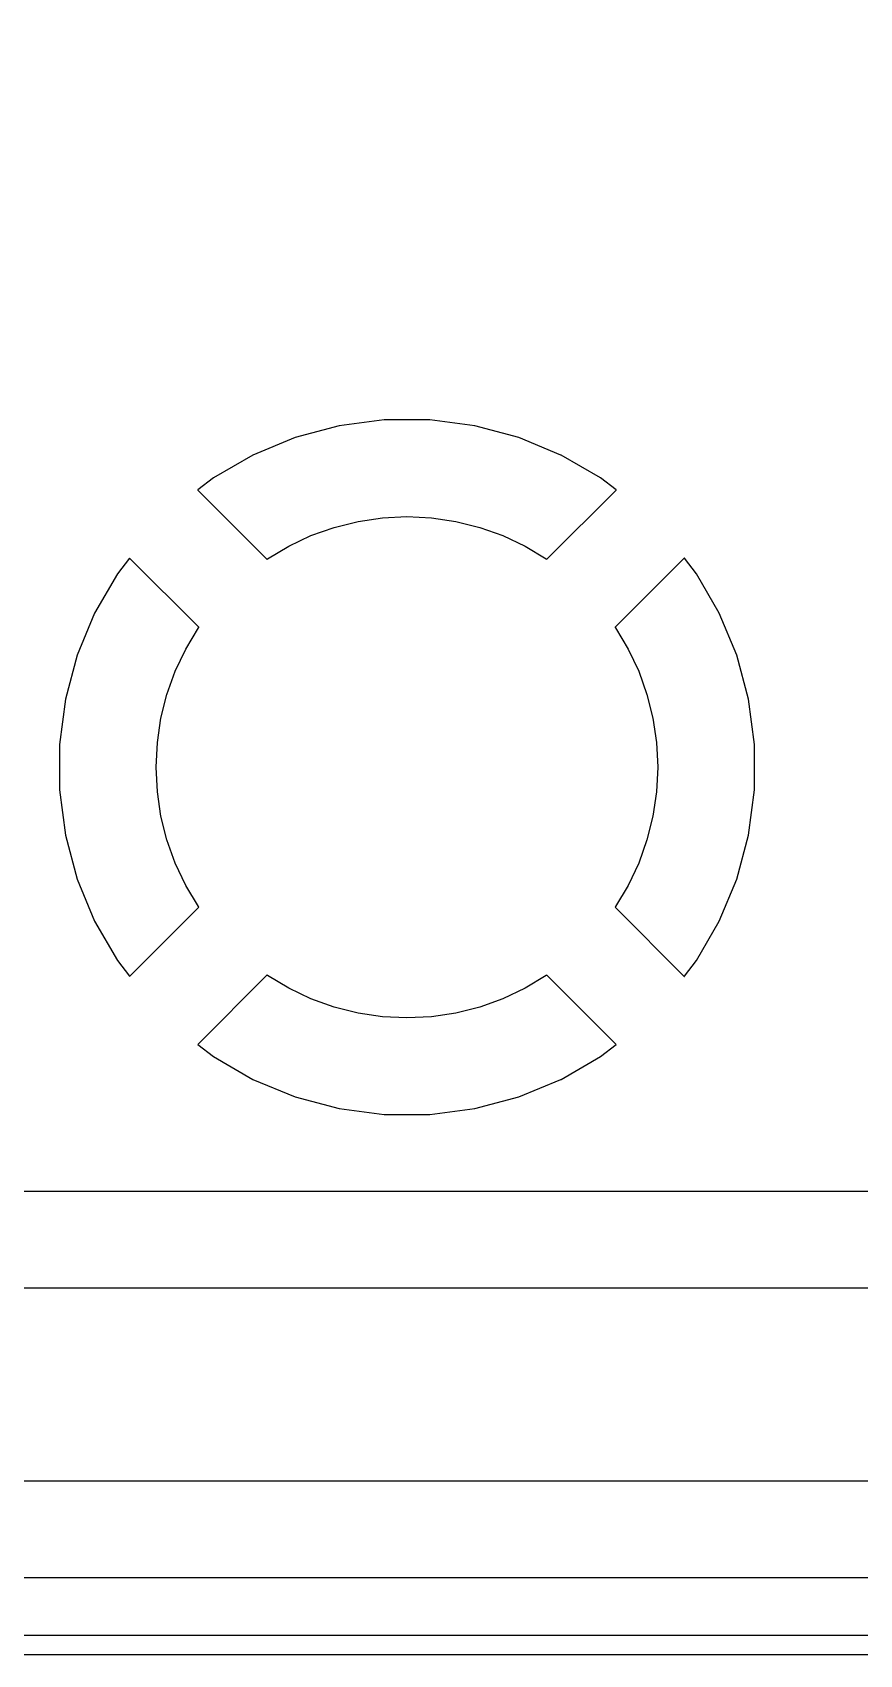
# Model space of a CAD drawing. Header units: metres. Extents: x 85.4 to 154.6, y -104.6 to -40.4.
# Drawn here: x 116.44 to 120.73, y -104.6 to -96.19 of the extents above; entities that cross this region are included whole.
import ezdxf

# ---------------------------------------------------------------- set-up
doc = ezdxf.new("R2010")
doc.units = ezdxf.units.M

msp = doc.modelspace()

# ---------------------------------------------------------------- linework, layer by layer
for points in [[(85.501, -40.6246), (85.501, -104.3754), (85.5122, -104.4268), (85.5577, -104.4794), (85.6246, -104.499), (154.3754, -104.499), (154.4268, -104.4878), (154.4794, -104.4423), (154.499, -104.3754), (154.499, -40.6246), (154.4878, -40.5732), (154.4423, -40.5206), (154.3754, -40.501), (85.6246, -40.501), (85.5732, -40.5122), (85.5206, -40.5577), (85.501, -40.6246)], [(118.9651, -98.2914), (118.965, -98.2914), (118.965, -98.2914), (118.965, -98.2914), (118.965, -98.2914), (118.965, -98.2914), (118.965, -98.2914), (118.965, -98.2914), (118.965, -98.2914), (118.965, -98.2914), (118.965, -98.2914), (118.965, -98.2914), (118.965, -98.2914), (118.737, -98.2303), (118.737, -98.2303), (118.737, -98.2303), (118.737, -98.2303), (118.737, -98.2303), (118.737, -98.2303), (118.737, -98.2303), (118.737, -98.2303), (118.5031, -98.1995), (118.503, -98.1995), (118.503, -98.1995), (118.503, -98.1995), (118.503, -98.1995), (118.503, -98.1995), (118.503, -98.1995), (118.503, -98.1995), (118.267, -98.1995), (118.267, -98.1995), (118.267, -98.1995), (118.267, -98.1995), (118.267, -98.1995), (118.267, -98.1995), (118.267, -98.1995), (118.2669, -98.1995), (118.033, -98.2303), (118.033, -98.2303), (118.033, -98.2303), (118.033, -98.2303), (118.033, -98.2303), (118.033, -98.2303), (118.033, -98.2303), (118.033, -98.2303), (117.805, -98.2914), (117.805, -98.2914), (117.805, -98.2914), (117.805, -98.2914), (117.805, -98.2914), (117.805, -98.2914), (117.805, -98.2914), (117.805, -98.2914), (117.587, -98.3817), (117.587, -98.3817), (117.587, -98.3817), (117.587, -98.3817), (117.587, -98.3817), (117.5869, -98.3817), (117.5869, -98.3817), (117.5869, -98.3817), (117.5869, -98.3817), (117.5869, -98.3817), (117.5869, -98.3817), (117.5869, -98.3817), (117.5869, -98.3817), (117.5869, -98.3817), (117.5869, -98.3817), (117.3826, -98.4997), (117.3826, -98.4997), (117.3826, -98.4997), (117.3826, -98.4997), (117.3826, -98.4997), (117.3826, -98.4997), (117.3826, -98.4997), (117.3826, -98.4997), (117.3825, -98.4997), (117.3825, -98.4997), (117.3825, -98.4997), (117.3825, -98.4997), (117.3825, -98.4997), (117.3825, -98.4997), (117.3825, -98.4998), (117.301, -98.5623), (117.301, -98.5623), (117.301, -98.5623), (117.301, -98.5623), (117.301, -98.5623), (117.3009, -98.5623), (117.3009, -98.5624), (117.3009, -98.5624), (117.3009, -98.5624), (117.3009, -98.5624), (117.3009, -98.5624), (117.3009, -98.5624), (117.3009, -98.5624), (117.3009, -98.5624), (117.3009, -98.5624), (117.3009, -98.5624), (117.3009, -98.5624), (117.3009, -98.5624), (117.3009, -98.5624), (117.3009, -98.5624), (117.3009, -98.5624), (117.3009, -98.5625), (117.3009, -98.5625), (117.3008, -98.5625), (117.3008, -98.5625), (117.3008, -98.5625), (117.3008, -98.5625), (117.3008, -98.5625), (117.3008, -98.5625), (117.3008, -98.5625), (117.3008, -98.5625), (117.3008, -98.5625), (117.3008, -98.5625), (117.3008, -98.5625), (117.3008, -98.5625), (117.3008, -98.5626), (117.3008, -98.5626), (117.3008, -98.5626), (117.3008, -98.5626), (117.3008, -98.5626), (117.3008, -98.5626), (117.3008, -98.5626), (117.3008, -98.5626), (117.3008, -98.5626), (117.3008, -98.5626), (117.3008, -98.5626), (117.3008, -98.5626), (117.3008, -98.5627), (117.3008, -98.5627), (117.3008, -98.5627), (117.3008, -98.5627), (117.3008, -98.5627), (117.3008, -98.5627), (117.3008, -98.5627), (117.3008, -98.5627), (117.3008, -98.5627), (117.3008, -98.5627), (117.3008, -98.5627), (117.3008, -98.5627), (117.3008, -98.5627), (117.3008, -98.5627), (117.3008, -98.5628), (117.3008, -98.5628), (117.3008, -98.5628), (117.3008, -98.5628), (117.3008, -98.5628), (117.3008, -98.5628), (117.3008, -98.5628), (117.3008, -98.5628), (117.3008, -98.5628), (117.3008, -98.5628), (117.3008, -98.5628), (117.3008, -98.5628), (117.3008, -98.5629), (117.3008, -98.5629), (117.3008, -98.5629), (117.3008, -98.5629), (117.3008, -98.5629), (117.3008, -98.5629), (117.3008, -98.5629), (117.3008, -98.5629), (117.3008, -98.5629), (117.3008, -98.5629), (117.3008, -98.5629), (117.3008, -98.5629), (117.3008, -98.5629), (117.3008, -98.563), (117.3008, -98.563), (117.3008, -98.563), (117.3008, -98.563), (117.3008, -98.563), (117.3009, -98.563), (117.3009, -98.563), (117.3009, -98.563), (117.3009, -98.563), (117.3009, -98.563), (117.3009, -98.563), (117.3009, -98.563), (117.3009, -98.563), (117.3009, -98.563), (117.3009, -98.563), (117.3009, -98.5631), (117.3009, -98.5631), (117.3009, -98.5631), (117.3009, -98.5631), (117.3009, -98.5631), (117.6595, -98.9216), (117.6595, -98.9216), (117.6595, -98.9216), (117.6595, -98.9216), (117.6595, -98.9216), (117.6595, -98.9216), (117.6595, -98.9217), (117.6595, -98.9217), (117.6595, -98.9217), (117.6595, -98.9217), (117.6595, -98.9217), (117.6595, -98.9217), (117.6595, -98.9217), (117.6595, -98.9217), (117.6596, -98.9217), (117.6596, -98.9217), (117.6596, -98.9217), (117.6596, -98.9217), (117.6596, -98.9217), (117.6596, -98.9217), (117.6596, -98.9217), (117.6596, -98.9217), (117.6596, -98.9217), (117.6596, -98.9217), (117.6596, -98.9217), (117.6596, -98.9217), (117.6596, -98.9217), (117.6597, -98.9217), (117.6597, -98.9217), (117.6597, -98.9217), (117.6597, -98.9217), (117.6597, -98.9217), (117.6597, -98.9218), (117.6597, -98.9218), (117.6597, -98.9218), (117.6597, -98.9218), (117.6597, -98.9218), (117.6597, -98.9218), (117.6597, -98.9218), (117.6598, -98.9218), (117.6598, -98.9218), (117.6598, -98.9218), (117.6598, -98.9218), (117.6598, -98.9218), (117.6598, -98.9218), (117.6598, -98.9218), (117.6598, -98.9218), (117.6598, -98.9218), (117.6598, -98.9218), (117.6598, -98.9218), (117.6598, -98.9218), (117.6599, -98.9218), (117.6599, -98.9218), (117.6599, -98.9218), (117.6599, -98.9218), (117.6599, -98.9218), (117.6599, -98.9218), (117.6599, -98.9218), (117.6599, -98.9218), (117.6599, -98.9218), (117.6599, -98.9218), (117.6599, -98.9218), (117.6599, -98.9218), (117.66, -98.9217), (117.66, -98.9217), (117.66, -98.9217), (117.66, -98.9217), (117.66, -98.9217), (117.66, -98.9217), (117.66, -98.9217), (117.66, -98.9217), (117.66, -98.9217), (117.66, -98.9217), (117.66, -98.9217), (117.66, -98.9217), (117.6601, -98.9217), (117.6601, -98.9217), (117.6601, -98.9217), (117.6601, -98.9217), (117.6601, -98.9217), (117.6601, -98.9217), (117.6601, -98.9217), (117.6601, -98.9217), (117.6601, -98.9217), (117.6601, -98.9217), (117.6601, -98.9217), (117.663, -98.9195), (117.7724, -98.8539), (117.8877, -98.7994), (118.0078, -98.7565), (118.1315, -98.7255), (118.2576, -98.7068), (118.385, -98.7005), (118.5124, -98.7068), (118.6385, -98.7255), (118.7622, -98.7565), (118.8823, -98.7994), (118.9976, -98.8539), (119.107, -98.9195), (119.1099, -98.9217), (119.1099, -98.9217), (119.1099, -98.9217), (119.1099, -98.9217), (119.1099, -98.9217), (119.1099, -98.9217), (119.1099, -98.9217), (119.1099, -98.9217), (119.1099, -98.9217), (119.1099, -98.9217), (119.1099, -98.9217), (119.11, -98.9217), (119.11, -98.9217), (119.11, -98.9217), (119.11, -98.9217), (119.11, -98.9217), (119.11, -98.9217), (119.11, -98.9217), (119.11, -98.9217), (119.11, -98.9217), (119.11, -98.9217), (119.11, -98.9217), (119.11, -98.9217), (119.11, -98.9217), (119.11, -98.9218), (119.11, -98.9218), (119.1101, -98.9218), (119.1101, -98.9218), (119.1101, -98.9218), (119.1101, -98.9218), (119.1101, -98.9218), (119.1101, -98.9218), (119.1101, -98.9218), (119.1101, -98.9218), (119.1101, -98.9218), (119.1101, -98.9218), (119.1101, -98.9218), (119.1101, -98.9218), (119.1102, -98.9218), (119.1102, -98.9218), (119.1102, -98.9218), (119.1102, -98.9218), (119.1102, -98.9218), (119.1102, -98.9218), (119.1102, -98.9218), (119.1102, -98.9218), (119.1102, -98.9218), (119.1102, -98.9218), (119.1102, -98.9218), (119.1102, -98.9218), (119.1102, -98.9218), (119.1103, -98.9218), (119.1103, -98.9218), (119.1103, -98.9218), (119.1103, -98.9218), (119.1103, -98.9218), (119.1103, -98.9218), (119.1103, -98.9218), (119.1103, -98.9218), (119.1103, -98.9217), (119.1103, -98.9217), (119.1103, -98.9217), (119.1103, -98.9217), (119.1104, -98.9217), (119.1104, -98.9217), (119.1104, -98.9217), (119.1104, -98.9217), (119.1104, -98.9217), (119.1104, -98.9217), (119.1104, -98.9217), (119.1104, -98.9217), (119.1104, -98.9217), (119.1104, -98.9217), (119.1104, -98.9217), (119.1104, -98.9217), (119.1104, -98.9217), (119.1104, -98.9217), (119.1104, -98.9217), (119.1105, -98.9217), (119.1105, -98.9217), (119.1105, -98.9217), (119.1105, -98.9217), (119.1105, -98.9217), (119.1105, -98.9217), (119.1105, -98.9217), (119.1105, -98.9217), (119.1105, -98.9216), (119.1105, -98.9216), (119.1105, -98.9216), (119.1105, -98.9216), (119.1105, -98.9216), (119.1105, -98.9216), (119.4691, -98.5631), (119.4691, -98.5631), (119.4691, -98.5631), (119.4691, -98.5631), (119.4691, -98.5631), (119.4691, -98.563), (119.4691, -98.563), (119.4691, -98.563), (119.4691, -98.563), (119.4691, -98.563), (119.4691, -98.563), (119.4691, -98.563), (119.4691, -98.563), (119.4691, -98.563), (119.4691, -98.563), (119.4692, -98.563), (119.4692, -98.563), (119.4692, -98.563), (119.4692, -98.563), (119.4692, -98.563), (119.4692, -98.5629), (119.4692, -98.5629), (119.4692, -98.5629), (119.4692, -98.5629), (119.4692, -98.5629), (119.4692, -98.5629), (119.4692, -98.5629), (119.4692, -98.5629), (119.4692, -98.5629), (119.4692, -98.5629), (119.4692, -98.5629), (119.4692, -98.5629), (119.4692, -98.5628), (119.4692, -98.5628), (119.4692, -98.5628), (119.4692, -98.5628), (119.4692, -98.5628), (119.4692, -98.5628), (119.4692, -98.5628), (119.4692, -98.5628), (119.4692, -98.5628), (119.4692, -98.5628), (119.4692, -98.5628), (119.4692, -98.5628), (119.4692, -98.5628), (119.4692, -98.5627), (119.4692, -98.5627), (119.4692, -98.5627), (119.4692, -98.5627), (119.4692, -98.5627), (119.4692, -98.5627), (119.4692, -98.5627), (119.4692, -98.5627), (119.4692, -98.5627), (119.4692, -98.5627), (119.4692, -98.5627), (119.4692, -98.5627), (119.4692, -98.5626), (119.4692, -98.5626), (119.4692, -98.5626), (119.4692, -98.5626), (119.4692, -98.5626), (119.4692, -98.5626), (119.4692, -98.5626), (119.4692, -98.5626), (119.4692, -98.5626), (119.4692, -98.5626), (119.4692, -98.5626), (119.4692, -98.5626), (119.4692, -98.5625), (119.4692, -98.5625), (119.4692, -98.5625), (119.4692, -98.5625), (119.4692, -98.5625), (119.4692, -98.5625), (119.4692, -98.5625), (119.4692, -98.5625), (119.4692, -98.5625), (119.4692, -98.5625), (119.4692, -98.5625), (119.4692, -98.5625), (119.4691, -98.5625), (119.4691, -98.5625), (119.4691, -98.5624), (119.4691, -98.5624), (119.4691, -98.5624), (119.4691, -98.5624), (119.4691, -98.5624), (119.4691, -98.5624), (119.4691, -98.5624), (119.4691, -98.5624), (119.4691, -98.5624), (119.4691, -98.5624), (119.4691, -98.5624), (119.4691, -98.5624), (119.4691, -98.5624), (119.4691, -98.5624), (119.4691, -98.5624), (119.4691, -98.5623), (119.469, -98.5623), (119.469, -98.5623), (119.469, -98.5623), (119.469, -98.5623), (119.469, -98.5623), (119.3875, -98.4997), (119.3875, -98.4997), (119.3875, -98.4997), (119.3875, -98.4997), (119.3875, -98.4997), (119.3874, -98.4997), (119.3874, -98.4997), (119.3874, -98.4997), (119.3874, -98.4997), (119.3874, -98.4997), (119.3874, -98.4997), (119.1831, -98.3817), (119.1831, -98.3817), (119.1831, -98.3817), (119.1831, -98.3817), (119.1831, -98.3817), (119.1831, -98.3817), (119.1831, -98.3817), (119.1831, -98.3817), (119.183, -98.3817), (119.183, -98.3817), (119.183, -98.3817), (119.183, -98.3817), (119.183, -98.3817), (119.183, -98.3817), (119.183, -98.3817), (118.9651, -98.2914)], [(116.5845, -99.882), (116.5845, -99.882), (116.5845, -99.882), (116.5845, -99.882), (116.5845, -99.882), (116.5845, -99.882), (116.5845, -99.882), (116.5845, -100.118), (116.5845, -100.118), (116.5845, -100.118), (116.5845, -100.118), (116.5845, -100.118), (116.5845, -100.118), (116.5845, -100.118), (116.5845, -100.1181), (116.6153, -100.352), (116.6153, -100.352), (116.6153, -100.352), (116.6153, -100.352), (116.6153, -100.352), (116.6153, -100.352), (116.6153, -100.352), (116.6153, -100.352), (116.6764, -100.58), (116.6764, -100.58), (116.6764, -100.58), (116.6764, -100.58), (116.6764, -100.58), (116.6764, -100.58), (116.6764, -100.58), (116.6764, -100.58), (116.7667, -100.798), (116.7667, -100.798), (116.7667, -100.798), (116.7667, -100.798), (116.7667, -100.798), (116.7667, -100.798), (116.7667, -100.798), (116.7667, -100.7981), (116.7667, -100.7981), (116.7667, -100.7981), (116.7667, -100.7981), (116.7667, -100.7981), (116.7667, -100.7981), (116.7667, -100.7981), (116.7667, -100.7981), (116.8847, -101.0024), (116.8847, -101.0024), (116.8847, -101.0024), (116.8847, -101.0024), (116.8847, -101.0024), (116.8847, -101.0024), (116.8847, -101.0025), (116.8847, -101.0025), (116.8847, -101.0025), (116.8847, -101.0025), (116.8847, -101.0025), (116.8848, -101.0025), (116.8848, -101.0025), (116.9473, -101.084), (116.9473, -101.084), (116.9473, -101.084), (116.9473, -101.084), (116.9473, -101.084), (116.9473, -101.0841), (116.9474, -101.0841), (116.9474, -101.0841), (116.9474, -101.0841), (116.9474, -101.0841), (116.9474, -101.0841), (116.9474, -101.0841), (116.9474, -101.0841), (116.9474, -101.0841), (116.9474, -101.0841), (116.9474, -101.0841), (116.9474, -101.0841), (116.9474, -101.0841), (116.9474, -101.0841), (116.9474, -101.0841), (116.9474, -101.0841), (116.9475, -101.0841), (116.9475, -101.0841), (116.9475, -101.0842), (116.9475, -101.0842), (116.9475, -101.0842), (116.9475, -101.0842), (116.9475, -101.0842), (116.9475, -101.0842), (116.9475, -101.0842), (116.9475, -101.0842), (116.9475, -101.0842), (116.9475, -101.0842), (116.9475, -101.0842), (116.9475, -101.0842), (116.9476, -101.0842), (116.9476, -101.0842), (116.9476, -101.0842), (116.9476, -101.0842), (116.9476, -101.0842), (116.9476, -101.0842), (116.9476, -101.0842), (116.9476, -101.0842), (116.9476, -101.0842), (116.9476, -101.0842), (116.9476, -101.0842), (116.9476, -101.0842), (116.9477, -101.0842), (116.9477, -101.0842), (116.9477, -101.0842), (116.9477, -101.0842), (116.9477, -101.0842), (116.9477, -101.0842), (116.9477, -101.0842), (116.9477, -101.0842), (116.9477, -101.0842), (116.9477, -101.0842), (116.9477, -101.0842), (116.9477, -101.0842), (116.9478, -101.0842), (116.9478, -101.0842), (116.9478, -101.0842), (116.9478, -101.0842), (116.9478, -101.0842), (116.9478, -101.0842), (116.9478, -101.0842), (116.9478, -101.0842), (116.9478, -101.0842), (116.9478, -101.0842), (116.9478, -101.0842), (116.9478, -101.0842), (116.9478, -101.0842), (116.9479, -101.0842), (116.9479, -101.0842), (116.9479, -101.0842), (116.9479, -101.0842), (116.9479, -101.0842), (116.9479, -101.0842), (116.9479, -101.0842), (116.9479, -101.0842), (116.9479, -101.0842), (116.9479, -101.0842), (116.9479, -101.0842), (116.9479, -101.0842), (116.948, -101.0842), (116.948, -101.0842), (116.948, -101.0842), (116.948, -101.0842), (116.948, -101.0842), (116.948, -101.0841), (116.948, -101.0841), (116.948, -101.0841), (116.948, -101.0841), (116.948, -101.0841), (116.948, -101.0841), (116.948, -101.0841), (116.948, -101.0841), (116.948, -101.0841), (116.948, -101.0841), (116.9481, -101.0841), (116.9481, -101.0841), (116.9481, -101.0841), (116.9481, -101.0841), (116.9481, -101.0841), (117.3066, -100.7255), (117.3066, -100.7255), (117.3066, -100.7255), (117.3066, -100.7255), (117.3066, -100.7255), (117.3066, -100.7255), (117.3067, -100.7255), (117.3067, -100.7255), (117.3067, -100.7255), (117.3067, -100.7255), (117.3067, -100.7255), (117.3067, -100.7255), (117.3067, -100.7255), (117.3067, -100.7255), (117.3067, -100.7254), (117.3067, -100.7254), (117.3067, -100.7254), (117.3067, -100.7254), (117.3067, -100.7254), (117.3067, -100.7254), (117.3067, -100.7254), (117.3067, -100.7254), (117.3067, -100.7254), (117.3067, -100.7254), (117.3067, -100.7254), (117.3067, -100.7254), (117.3067, -100.7254), (117.3067, -100.7253), (117.3067, -100.7253), (117.3067, -100.7253), (117.3067, -100.7253), (117.3067, -100.7253), (117.3068, -100.7253), (117.3068, -100.7253), (117.3068, -100.7253), (117.3068, -100.7253), (117.3068, -100.7253), (117.3068, -100.7253), (117.3068, -100.7253), (117.3068, -100.7252), (117.3068, -100.7252), (117.3068, -100.7252), (117.3068, -100.7252), (117.3068, -100.7252), (117.3068, -100.7252), (117.3068, -100.7252), (117.3068, -100.7252), (117.3068, -100.7252), (117.3068, -100.7252), (117.3068, -100.7252), (117.3068, -100.7252), (117.3068, -100.7251), (117.3068, -100.7251), (117.3068, -100.7251), (117.3068, -100.7251), (117.3068, -100.7251), (117.3068, -100.7251), (117.3068, -100.7251), (117.3068, -100.7251), (117.3068, -100.7251), (117.3068, -100.7251), (117.3068, -100.7251), (117.3068, -100.7251), (117.3067, -100.725), (117.3067, -100.725), (117.3067, -100.725), (117.3067, -100.725), (117.3067, -100.725), (117.3067, -100.725), (117.3067, -100.725), (117.3067, -100.725), (117.3067, -100.725), (117.3067, -100.725), (117.3067, -100.725), (117.3067, -100.725), (117.3067, -100.7249), (117.3067, -100.7249), (117.3067, -100.7249), (117.3067, -100.7249), (117.3067, -100.7249), (117.3067, -100.7249), (117.3067, -100.7249), (117.3067, -100.7249), (117.3067, -100.7249), (117.3067, -100.7249), (117.3067, -100.7249), (117.3045, -100.722), (117.2389, -100.6126), (117.1844, -100.4973), (117.1415, -100.3772), (117.1105, -100.2535), (117.0918, -100.1274), (117.0855, -100), (117.0918, -99.8726), (117.1105, -99.7465), (117.1415, -99.6228), (117.1844, -99.5027), (117.2389, -99.3874), (117.3045, -99.278), (117.3067, -99.2751), (117.3067, -99.2751), (117.3067, -99.2751), (117.3067, -99.2751), (117.3067, -99.2751), (117.3067, -99.2751), (117.3067, -99.2751), (117.3067, -99.2751), (117.3067, -99.2751), (117.3067, -99.2751), (117.3067, -99.2751), (117.3067, -99.275), (117.3067, -99.275), (117.3067, -99.275), (117.3067, -99.275), (117.3067, -99.275), (117.3067, -99.275), (117.3067, -99.275), (117.3067, -99.275), (117.3067, -99.275), (117.3067, -99.275), (117.3067, -99.275), (117.3067, -99.275), (117.3068, -99.2749), (117.3068, -99.2749), (117.3068, -99.2749), (117.3068, -99.2749), (117.3068, -99.2749), (117.3068, -99.2749), (117.3068, -99.2749), (117.3068, -99.2749), (117.3068, -99.2749), (117.3068, -99.2749), (117.3068, -99.2749), (117.3068, -99.2749), (117.3068, -99.2748), (117.3068, -99.2748), (117.3068, -99.2748), (117.3068, -99.2748), (117.3068, -99.2748), (117.3068, -99.2748), (117.3068, -99.2748), (117.3068, -99.2748), (117.3068, -99.2748), (117.3068, -99.2748), (117.3068, -99.2748), (117.3068, -99.2748), (117.3068, -99.2747), (117.3068, -99.2747), (117.3068, -99.2747), (117.3068, -99.2747), (117.3068, -99.2747), (117.3068, -99.2747), (117.3068, -99.2747), (117.3067, -99.2747), (117.3067, -99.2747), (117.3067, -99.2747), (117.3067, -99.2747), (117.3067, -99.2747), (117.3067, -99.2746), (117.3067, -99.2746), (117.3067, -99.2746), (117.3067, -99.2746), (117.3067, -99.2746), (117.3067, -99.2746), (117.3067, -99.2746), (117.3067, -99.2746), (117.3067, -99.2746), (117.3067, -99.2746), (117.3067, -99.2746), (117.3067, -99.2746), (117.3067, -99.2746), (117.3067, -99.2745), (117.3067, -99.2745), (117.3067, -99.2745), (117.3067, -99.2745), (117.3067, -99.2745), (117.3067, -99.2745), (117.3067, -99.2745), (117.3067, -99.2745), (117.3066, -99.2745), (117.3066, -99.2745), (117.3066, -99.2745), (117.3066, -99.2745), (117.3066, -99.2745), (117.3066, -99.2745), (116.9481, -98.9159), (116.9481, -98.9159), (116.9481, -98.9159), (116.9481, -98.9159), (116.9481, -98.9159), (116.948, -98.9159), (116.948, -98.9159), (116.948, -98.9159), (116.948, -98.9159), (116.948, -98.9159), (116.948, -98.9159), (116.948, -98.9159), (116.948, -98.9159), (116.948, -98.9159), (116.948, -98.9159), (116.948, -98.9158), (116.948, -98.9158), (116.948, -98.9158), (116.948, -98.9158), (116.948, -98.9158), (116.9479, -98.9158), (116.9479, -98.9158), (116.9479, -98.9158), (116.9479, -98.9158), (116.9479, -98.9158), (116.9479, -98.9158), (116.9479, -98.9158), (116.9479, -98.9158), (116.9479, -98.9158), (116.9479, -98.9158), (116.9479, -98.9158), (116.9479, -98.9158), (116.9479, -98.9158), (116.9478, -98.9158), (116.9478, -98.9158), (116.9478, -98.9158), (116.9478, -98.9158), (116.9478, -98.9158), (116.9478, -98.9158), (116.9478, -98.9158), (116.9478, -98.9158), (116.9478, -98.9158), (116.9478, -98.9158), (116.9478, -98.9158), (116.9478, -98.9158), (116.9477, -98.9158), (116.9477, -98.9158), (116.9477, -98.9158), (116.9477, -98.9158), (116.9477, -98.9158), (116.9477, -98.9158), (116.9477, -98.9158), (116.9477, -98.9158), (116.9477, -98.9158), (116.9477, -98.9158), (116.9477, -98.9158), (116.9477, -98.9158), (116.9477, -98.9158), (116.9477, -98.9158), (116.9476, -98.9158), (116.9476, -98.9158), (116.9476, -98.9158), (116.9476, -98.9158), (116.9476, -98.9158), (116.9476, -98.9158), (116.9476, -98.9158), (116.9476, -98.9158), (116.9476, -98.9158), (116.9476, -98.9158), (116.9476, -98.9158), (116.9476, -98.9158), (116.9475, -98.9158), (116.9475, -98.9158), (116.9475, -98.9158), (116.9475, -98.9158), (116.9475, -98.9158), (116.9475, -98.9158), (116.9475, -98.9158), (116.9475, -98.9158), (116.9475, -98.9158), (116.9475, -98.9158), (116.9475, -98.9158), (116.9475, -98.9158), (116.9475, -98.9159), (116.9475, -98.9159), (116.9474, -98.9159), (116.9474, -98.9159), (116.9474, -98.9159), (116.9474, -98.9159), (116.9474, -98.9159), (116.9474, -98.9159), (116.9474, -98.9159), (116.9474, -98.9159), (116.9474, -98.9159), (116.9474, -98.9159), (116.9474, -98.9159), (116.9474, -98.9159), (116.9474, -98.9159), (116.9474, -98.9159), (116.9474, -98.9159), (116.9473, -98.9159), (116.9473, -98.916), (116.9473, -98.916), (116.9473, -98.916), (116.9473, -98.916), (116.9473, -98.916), (116.8848, -98.9975), (116.8847, -98.9975), (116.8847, -98.9975), (116.8847, -98.9975), (116.8847, -98.9975), (116.8847, -98.9975), (116.8847, -98.9975), (116.8847, -98.9976), (116.8847, -98.9976), (116.8847, -98.9976), (116.8847, -98.9976), (116.8847, -98.9976), (116.8847, -98.9976), (116.8847, -98.9976), (116.8847, -98.9976), (116.7667, -99.2019), (116.7667, -99.2019), (116.7667, -99.2019), (116.7667, -99.2019), (116.7667, -99.2019), (116.7667, -99.2019), (116.7667, -99.2019), (116.7667, -99.2019), (116.7667, -99.2019), (116.7667, -99.2019), (116.7667, -99.202), (116.7667, -99.202), (116.7667, -99.202), (116.7667, -99.202), (116.7667, -99.202), (116.6764, -99.42), (116.6764, -99.42), (116.6764, -99.42), (116.6764, -99.42), (116.6764, -99.42), (116.6764, -99.42), (116.6764, -99.42), (116.6764, -99.42), (116.6153, -99.648), (116.6153, -99.648), (116.6153, -99.648), (116.6153, -99.648), (116.6153, -99.648), (116.6153, -99.648), (116.6153, -99.648), (116.6153, -99.648), (116.5845, -99.8819), (116.5845, -99.882)], [(119.4633, -100.7249), (119.4633, -100.7249), (119.4633, -100.7249), (119.4633, -100.7249), (119.4633, -100.7249), (119.4633, -100.7249), (119.4633, -100.7249), (119.4633, -100.7249), (119.4633, -100.7249), (119.4633, -100.7249), (119.4633, -100.725), (119.4633, -100.725), (119.4633, -100.725), (119.4633, -100.725), (119.4633, -100.725), (119.4633, -100.725), (119.4633, -100.725), (119.4633, -100.725), (119.4633, -100.725), (119.4633, -100.725), (119.4633, -100.725), (119.4633, -100.725), (119.4632, -100.7251), (119.4632, -100.7251), (119.4632, -100.7251), (119.4632, -100.7251), (119.4632, -100.7251), (119.4632, -100.7251), (119.4632, -100.7251), (119.4632, -100.7251), (119.4632, -100.7251), (119.4632, -100.7251), (119.4632, -100.7251), (119.4632, -100.7251), (119.4632, -100.7252), (119.4632, -100.7252), (119.4632, -100.7252), (119.4632, -100.7252), (119.4632, -100.7252), (119.4632, -100.7252), (119.4632, -100.7252), (119.4632, -100.7252), (119.4632, -100.7252), (119.4632, -100.7252), (119.4632, -100.7252), (119.4632, -100.7252), (119.4632, -100.7253), (119.4632, -100.7253), (119.4632, -100.7253), (119.4632, -100.7253), (119.4632, -100.7253), (119.4632, -100.7253), (119.4632, -100.7253), (119.4633, -100.7253), (119.4633, -100.7253), (119.4633, -100.7253), (119.4633, -100.7253), (119.4633, -100.7253), (119.4633, -100.7254), (119.4633, -100.7254), (119.4633, -100.7254), (119.4633, -100.7254), (119.4633, -100.7254), (119.4633, -100.7254), (119.4633, -100.7254), (119.4633, -100.7254), (119.4633, -100.7254), (119.4633, -100.7254), (119.4633, -100.7254), (119.4633, -100.7254), (119.4633, -100.7254), (119.4633, -100.7255), (119.4633, -100.7255), (119.4633, -100.7255), (119.4633, -100.7255), (119.4633, -100.7255), (119.4633, -100.7255), (119.4633, -100.7255), (119.4633, -100.7255), (119.4634, -100.7255), (119.4634, -100.7255), (119.4634, -100.7255), (119.4634, -100.7255), (119.4634, -100.7255), (119.4634, -100.7255), (119.8219, -101.0841), (119.8219, -101.0841), (119.8219, -101.0841), (119.8219, -101.0841), (119.8219, -101.0841), (119.8219, -101.0841), (119.822, -101.0841), (119.822, -101.0841), (119.822, -101.0841), (119.822, -101.0841), (119.822, -101.0841), (119.822, -101.0841), (119.822, -101.0841), (119.822, -101.0841), (119.822, -101.0841), (119.822, -101.0842), (119.822, -101.0842), (119.822, -101.0842), (119.822, -101.0842), (119.822, -101.0842), (119.8221, -101.0842), (119.8221, -101.0842), (119.8221, -101.0842), (119.8221, -101.0842), (119.8221, -101.0842), (119.8221, -101.0842), (119.8221, -101.0842), (119.8221, -101.0842), (119.8221, -101.0842), (119.8221, -101.0842), (119.8221, -101.0842), (119.8221, -101.0842), (119.8221, -101.0842), (119.8222, -101.0842), (119.8222, -101.0842), (119.8222, -101.0842), (119.8222, -101.0842), (119.8222, -101.0842), (119.8222, -101.0842), (119.8222, -101.0842), (119.8222, -101.0842), (119.8222, -101.0842), (119.8222, -101.0842), (119.8222, -101.0842), (119.8222, -101.0842), (119.8223, -101.0842), (119.8223, -101.0842), (119.8223, -101.0842), (119.8223, -101.0842), (119.8223, -101.0842), (119.8223, -101.0842), (119.8223, -101.0842), (119.8223, -101.0842), (119.8223, -101.0842), (119.8223, -101.0842), (119.8223, -101.0842), (119.8223, -101.0842), (119.8223, -101.0842), (119.8223, -101.0842), (119.8224, -101.0842), (119.8224, -101.0842), (119.8224, -101.0842), (119.8224, -101.0842), (119.8224, -101.0842), (119.8224, -101.0842), (119.8224, -101.0842), (119.8224, -101.0842), (119.8224, -101.0842), (119.8224, -101.0842), (119.8224, -101.0842), (119.8224, -101.0842), (119.8225, -101.0842), (119.8225, -101.0842), (119.8225, -101.0842), (119.8225, -101.0842), (119.8225, -101.0842), (119.8225, -101.0842), (119.8225, -101.0842), (119.8225, -101.0842), (119.8225, -101.0842), (119.8225, -101.0842), (119.8225, -101.0842), (119.8225, -101.0842), (119.8225, -101.0841), (119.8225, -101.0841), (119.8226, -101.0841), (119.8226, -101.0841), (119.8226, -101.0841), (119.8226, -101.0841), (119.8226, -101.0841), (119.8226, -101.0841), (119.8226, -101.0841), (119.8226, -101.0841), (119.8226, -101.0841), (119.8226, -101.0841), (119.8226, -101.0841), (119.8226, -101.0841), (119.8226, -101.0841), (119.8226, -101.0841), (119.8226, -101.0841), (119.8227, -101.0841), (119.8227, -101.084), (119.8227, -101.084), (119.8227, -101.084), (119.8227, -101.084), (119.8227, -101.084), (119.8852, -101.0025), (119.8853, -101.0025), (119.8853, -101.0025), (119.8853, -101.0025), (119.8853, -101.0025), (119.8853, -101.0024), (119.8853, -101.0024), (119.8853, -101.0024), (120.0033, -100.7981), (120.0033, -100.7981), (120.0033, -100.7981), (120.0033, -100.7981), (120.0033, -100.7981), (120.0033, -100.7981), (120.0033, -100.7981), (120.0033, -100.7981), (120.0033, -100.798), (120.0033, -100.798), (120.0033, -100.798), (120.0033, -100.798), (120.0033, -100.798), (120.0033, -100.798), (120.0033, -100.798), (120.0936, -100.58), (120.0936, -100.58), (120.0936, -100.58), (120.0936, -100.58), (120.0936, -100.58), (120.0936, -100.58), (120.0936, -100.58), (120.0936, -100.58), (120.1547, -100.352), (120.1547, -100.352), (120.1547, -100.352), (120.1547, -100.352), (120.1547, -100.352), (120.1547, -100.352), (120.1547, -100.352), (120.1547, -100.352), (120.1855, -100.1181), (120.1855, -100.118), (120.1855, -100.118), (120.1855, -100.118), (120.1855, -100.118), (120.1855, -100.118), (120.1855, -100.118), (120.1855, -100.118), (120.1855, -100.118), (120.1855, -100.118), (120.1855, -100.118), (120.1855, -100.118), (120.1855, -100.118), (120.1855, -100.118), (120.1855, -100.118), (120.1855, -100.118), (120.1855, -99.882), (120.1855, -99.882), (120.1855, -99.882), (120.1855, -99.882), (120.1855, -99.882), (120.1855, -99.882), (120.1855, -99.882), (120.1855, -99.882), (120.1855, -99.882), (120.1855, -99.882), (120.1855, -99.882), (120.1855, -99.882), (120.1855, -99.882), (120.1855, -99.882), (120.1855, -99.882), (120.1855, -99.8819), (120.1547, -99.648), (120.1547, -99.648), (120.1547, -99.648), (120.1547, -99.648), (120.1547, -99.648), (120.1547, -99.648), (120.1547, -99.648), (120.1547, -99.648), (120.0936, -99.42), (120.0936, -99.42), (120.0936, -99.42), (120.0936, -99.42), (120.0936, -99.42), (120.0936, -99.42), (120.0936, -99.42), (120.0936, -99.42), (120.0033, -99.202), (120.0033, -99.202), (120.0033, -99.202), (120.0033, -99.202), (120.0033, -99.202), (120.0033, -99.2019), (120.0033, -99.2019), (120.0033, -99.2019), (120.0033, -99.2019), (120.0033, -99.2019), (120.0033, -99.2019), (120.0033, -99.2019), (120.0033, -99.2019), (120.0033, -99.2019), (120.0033, -99.2019), (119.8853, -98.9976), (119.8853, -98.9976), (119.8853, -98.9976), (119.8853, -98.9976), (119.8853, -98.9976), (119.8853, -98.9976), (119.8853, -98.9975), (119.8853, -98.9975), (119.8853, -98.9975), (119.8853, -98.9975), (119.8853, -98.9975), (119.8852, -98.9975), (119.8852, -98.9975), (119.8227, -98.916), (119.8227, -98.916), (119.8227, -98.916), (119.8227, -98.916), (119.8227, -98.916), (119.8226, -98.9159), (119.8226, -98.9159), (119.8226, -98.9159), (119.8226, -98.9159), (119.8226, -98.9159), (119.8226, -98.9159), (119.8226, -98.9159), (119.8226, -98.9159), (119.8226, -98.9159), (119.8226, -98.9159), (119.8226, -98.9159), (119.8226, -98.9159), (119.8226, -98.9159), (119.8226, -98.9159), (119.8226, -98.9159), (119.8226, -98.9159), (119.8225, -98.9159), (119.8225, -98.9159), (119.8225, -98.9158), (119.8225, -98.9158), (119.8225, -98.9158), (119.8225, -98.9158), (119.8225, -98.9158), (119.8225, -98.9158), (119.8225, -98.9158), (119.8225, -98.9158), (119.8225, -98.9158), (119.8225, -98.9158), (119.8225, -98.9158), (119.8225, -98.9158), (119.8224, -98.9158), (119.8224, -98.9158), (119.8224, -98.9158), (119.8224, -98.9158), (119.8224, -98.9158), (119.8224, -98.9158), (119.8224, -98.9158), (119.8224, -98.9158), (119.8224, -98.9158), (119.8224, -98.9158), (119.8224, -98.9158), (119.8224, -98.9158), (119.8223, -98.9158), (119.8223, -98.9158), (119.8223, -98.9158), (119.8223, -98.9158), (119.8223, -98.9158), (119.8223, -98.9158), (119.8223, -98.9158), (119.8223, -98.9158), (119.8223, -98.9158), (119.8223, -98.9158), (119.8223, -98.9158), (119.8223, -98.9158), (119.8222, -98.9158), (119.8222, -98.9158), (119.8222, -98.9158), (119.8222, -98.9158), (119.8222, -98.9158), (119.8222, -98.9158), (119.8222, -98.9158), (119.8222, -98.9158), (119.8222, -98.9158), (119.8222, -98.9158), (119.8222, -98.9158), (119.8222, -98.9158), (119.8221, -98.9158), (119.8221, -98.9158), (119.8221, -98.9158), (119.8221, -98.9158), (119.8221, -98.9158), (119.8221, -98.9158), (119.8221, -98.9158), (119.8221, -98.9158), (119.8221, -98.9158), (119.8221, -98.9158), (119.8221, -98.9158), (119.8221, -98.9158), (119.8221, -98.9158), (119.822, -98.9158), (119.822, -98.9158), (119.822, -98.9158), (119.822, -98.9158), (119.822, -98.9158), (119.822, -98.9159), (119.822, -98.9159), (119.822, -98.9159), (119.822, -98.9159), (119.822, -98.9159), (119.822, -98.9159), (119.822, -98.9159), (119.822, -98.9159), (119.822, -98.9159), (119.822, -98.9159), (119.8219, -98.9159), (119.8219, -98.9159), (119.8219, -98.9159), (119.8219, -98.9159), (119.8219, -98.9159), (119.4634, -99.2745), (119.4634, -99.2745), (119.4634, -99.2745), (119.4634, -99.2745), (119.4634, -99.2745), (119.4634, -99.2745), (119.4633, -99.2745), (119.4633, -99.2745), (119.4633, -99.2745), (119.4633, -99.2745), (119.4633, -99.2745), (119.4633, -99.2745), (119.4633, -99.2745), (119.4633, -99.2745), (119.4633, -99.2746), (119.4633, -99.2746), (119.4633, -99.2746), (119.4633, -99.2746), (119.4633, -99.2746), (119.4633, -99.2746), (119.4633, -99.2746), (119.4633, -99.2746), (119.4633, -99.2746), (119.4633, -99.2746), (119.4633, -99.2746), (119.4633, -99.2746), (119.4633, -99.2746), (119.4633, -99.2747), (119.4633, -99.2747), (119.4633, -99.2747), (119.4633, -99.2747), (119.4633, -99.2747), (119.4632, -99.2747), (119.4632, -99.2747), (119.4632, -99.2747), (119.4632, -99.2747), (119.4632, -99.2747), (119.4632, -99.2747), (119.4632, -99.2747), (119.4632, -99.2748), (119.4632, -99.2748), (119.4632, -99.2748), (119.4632, -99.2748), (119.4632, -99.2748), (119.4632, -99.2748), (119.4632, -99.2748), (119.4632, -99.2748), (119.4632, -99.2748), (119.4632, -99.2748), (119.4632, -99.2748), (119.4632, -99.2748), (119.4632, -99.2749), (119.4632, -99.2749), (119.4632, -99.2749), (119.4632, -99.2749), (119.4632, -99.2749), (119.4632, -99.2749), (119.4632, -99.2749), (119.4632, -99.2749), (119.4632, -99.2749), (119.4632, -99.2749), (119.4632, -99.2749), (119.4632, -99.2749), (119.4633, -99.275), (119.4633, -99.275), (119.4633, -99.275), (119.4633, -99.275), (119.4633, -99.275), (119.4633, -99.275), (119.4633, -99.275), (119.4633, -99.275), (119.4633, -99.275), (119.4633, -99.275), (119.4633, -99.275), (119.4633, -99.275), (119.4633, -99.2751), (119.4633, -99.2751), (119.4633, -99.2751), (119.4633, -99.2751), (119.4633, -99.2751), (119.4633, -99.2751), (119.4633, -99.2751), (119.4633, -99.2751), (119.4633, -99.2751), (119.4633, -99.2751), (119.4633, -99.2751), (119.4655, -99.278), (119.5311, -99.3874), (119.5856, -99.5027), (119.6285, -99.6228), (119.6595, -99.7465), (119.6782, -99.8726), (119.6845, -100), (119.6782, -100.1274), (119.6595, -100.2535), (119.6285, -100.3772), (119.5856, -100.4973), (119.5311, -100.6126), (119.4655, -100.722), (119.4633, -100.7249), (119.4633, -100.7249)], [(117.6601, -101.0783), (117.6601, -101.0783), (117.6601, -101.0783), (117.6601, -101.0783), (117.6601, -101.0783), (117.6601, -101.0783), (117.6601, -101.0783), (117.6601, -101.0783), (117.6601, -101.0783), (117.6601, -101.0783), (117.66, -101.0783), (117.66, -101.0783), (117.66, -101.0783), (117.66, -101.0783), (117.66, -101.0783), (117.66, -101.0783), (117.66, -101.0783), (117.66, -101.0783), (117.66, -101.0783), (117.66, -101.0783), (117.66, -101.0783), (117.66, -101.0783), (117.6599, -101.0782), (117.6599, -101.0782), (117.6599, -101.0782), (117.6599, -101.0782), (117.6599, -101.0782), (117.6599, -101.0782), (117.6599, -101.0782), (117.6599, -101.0782), (117.6599, -101.0782), (117.6599, -101.0782), (117.6599, -101.0782), (117.6599, -101.0782), (117.6598, -101.0782), (117.6598, -101.0782), (117.6598, -101.0782), (117.6598, -101.0782), (117.6598, -101.0782), (117.6598, -101.0782), (117.6598, -101.0782), (117.6598, -101.0782), (117.6598, -101.0782), (117.6598, -101.0782), (117.6598, -101.0782), (117.6598, -101.0782), (117.6597, -101.0782), (117.6597, -101.0782), (117.6597, -101.0782), (117.6597, -101.0782), (117.6597, -101.0782), (117.6597, -101.0782), (117.6597, -101.0782), (117.6597, -101.0783), (117.6597, -101.0783), (117.6597, -101.0783), (117.6597, -101.0783), (117.6597, -101.0783), (117.6596, -101.0783), (117.6596, -101.0783), (117.6596, -101.0783), (117.6596, -101.0783), (117.6596, -101.0783), (117.6596, -101.0783), (117.6596, -101.0783), (117.6596, -101.0783), (117.6596, -101.0783), (117.6596, -101.0783), (117.6596, -101.0783), (117.6596, -101.0783), (117.6596, -101.0783), (117.6595, -101.0783), (117.6595, -101.0783), (117.6595, -101.0783), (117.6595, -101.0783), (117.6595, -101.0783), (117.6595, -101.0783), (117.6595, -101.0783), (117.6595, -101.0783), (117.6595, -101.0784), (117.6595, -101.0784), (117.6595, -101.0784), (117.6595, -101.0784), (117.6595, -101.0784), (117.6595, -101.0784), (117.3009, -101.4369), (117.3009, -101.4369), (117.3009, -101.4369), (117.3009, -101.4369), (117.3009, -101.4369), (117.3009, -101.437), (117.3009, -101.437), (117.3009, -101.437), (117.3009, -101.437), (117.3009, -101.437), (117.3009, -101.437), (117.3009, -101.437), (117.3009, -101.437), (117.3009, -101.437), (117.3009, -101.437), (117.3008, -101.437), (117.3008, -101.437), (117.3008, -101.437), (117.3008, -101.437), (117.3008, -101.437), (117.3008, -101.4371), (117.3008, -101.4371), (117.3008, -101.4371), (117.3008, -101.4371), (117.3008, -101.4371), (117.3008, -101.4371), (117.3008, -101.4371), (117.3008, -101.4371), (117.3008, -101.4371), (117.3008, -101.4371), (117.3008, -101.4371), (117.3008, -101.4371), (117.3008, -101.4371), (117.3008, -101.4372), (117.3008, -101.4372), (117.3008, -101.4372), (117.3008, -101.4372), (117.3008, -101.4372), (117.3008, -101.4372), (117.3008, -101.4372), (117.3008, -101.4372), (117.3008, -101.4372), (117.3008, -101.4372), (117.3008, -101.4372), (117.3008, -101.4372), (117.3008, -101.4373), (117.3008, -101.4373), (117.3008, -101.4373), (117.3008, -101.4373), (117.3008, -101.4373), (117.3008, -101.4373), (117.3008, -101.4373), (117.3008, -101.4373), (117.3008, -101.4373), (117.3008, -101.4373), (117.3008, -101.4373), (117.3008, -101.4373), (117.3008, -101.4374), (117.3008, -101.4374), (117.3008, -101.4374), (117.3008, -101.4374), (117.3008, -101.4374), (117.3008, -101.4374), (117.3008, -101.4374), (117.3008, -101.4374), (117.3008, -101.4374), (117.3008, -101.4374), (117.3008, -101.4374), (117.3008, -101.4374), (117.3008, -101.4375), (117.3008, -101.4375), (117.3008, -101.4375), (117.3008, -101.4375), (117.3008, -101.4375), (117.3008, -101.4375), (117.3008, -101.4375), (117.3008, -101.4375), (117.3008, -101.4375), (117.3008, -101.4375), (117.3008, -101.4375), (117.3008, -101.4375), (117.3009, -101.4375), (117.3009, -101.4375), (117.3009, -101.4376), (117.3009, -101.4376), (117.3009, -101.4376), (117.3009, -101.4376), (117.3009, -101.4376), (117.3009, -101.4376), (117.3009, -101.4376), (117.3009, -101.4376), (117.3009, -101.4376), (117.3009, -101.4376), (117.3009, -101.4376), (117.3009, -101.4376), (117.3009, -101.4376), (117.3009, -101.4376), (117.3009, -101.4376), (117.3009, -101.4376), (117.301, -101.4377), (117.301, -101.4377), (117.301, -101.4377), (117.301, -101.4377), (117.301, -101.4377), (117.3825, -101.5003), (117.3825, -101.5003), (117.3825, -101.5003), (117.3825, -101.5003), (117.3825, -101.5003), (117.3826, -101.5003), (117.3826, -101.5003), (117.3826, -101.5003), (117.3826, -101.5003), (117.3826, -101.5003), (117.3826, -101.5003), (117.5869, -101.6183), (117.5869, -101.6183), (117.5869, -101.6183), (117.5869, -101.6183), (117.5869, -101.6183), (117.5869, -101.6183), (117.5869, -101.6183), (117.5869, -101.6183), (117.5869, -101.6183), (117.5869, -101.6183), (117.587, -101.6183), (117.587, -101.6183), (117.587, -101.6183), (117.587, -101.6183), (117.587, -101.6183), (117.805, -101.7086), (117.805, -101.7086), (117.805, -101.7086), (117.805, -101.7086), (117.805, -101.7086), (117.805, -101.7086), (117.805, -101.7086), (117.805, -101.7086), (117.805, -101.7086), (118.033, -101.7697), (118.033, -101.7697), (118.033, -101.7697), (118.033, -101.7697), (118.033, -101.7697), (118.033, -101.7697), (118.033, -101.7697), (118.033, -101.7697), (118.2669, -101.8005), (118.267, -101.8005), (118.267, -101.8005), (118.267, -101.8005), (118.267, -101.8005), (118.267, -101.8005), (118.267, -101.8005), (118.267, -101.8005), (118.267, -101.8005), (118.267, -101.8005), (118.267, -101.8005), (118.267, -101.8005), (118.267, -101.8005), (118.267, -101.8005), (118.267, -101.8005), (118.267, -101.8005), (118.503, -101.8005), (118.503, -101.8005), (118.503, -101.8005), (118.503, -101.8005), (118.503, -101.8005), (118.503, -101.8005), (118.503, -101.8005), (118.503, -101.8005), (118.503, -101.8005), (118.503, -101.8005), (118.503, -101.8005), (118.503, -101.8005), (118.503, -101.8005), (118.503, -101.8005), (118.503, -101.8005), (118.5031, -101.8005), (118.737, -101.7697), (118.737, -101.7697), (118.737, -101.7697), (118.737, -101.7697), (118.737, -101.7697), (118.737, -101.7697), (118.737, -101.7697), (118.737, -101.7697), (118.965, -101.7086), (118.965, -101.7086), (118.965, -101.7086), (118.965, -101.7086), (118.965, -101.7086), (118.965, -101.7086), (118.965, -101.7086), (118.965, -101.7086), (119.183, -101.6183), (119.183, -101.6183), (119.183, -101.6183), (119.183, -101.6183), (119.183, -101.6183), (119.183, -101.6183), (119.183, -101.6183), (119.1831, -101.6183), (119.1831, -101.6183), (119.1831, -101.6183), (119.1831, -101.6183), (119.1831, -101.6183), (119.1831, -101.6183), (119.1831, -101.6183), (119.1831, -101.6183), (119.3874, -101.5003), (119.3874, -101.5003), (119.3874, -101.5003), (119.3875, -101.5003), (119.3875, -101.5003), (119.3875, -101.5003), (119.3875, -101.5003), (119.3875, -101.5002), (119.469, -101.4377), (119.469, -101.4377), (119.469, -101.4377), (119.469, -101.4377), (119.469, -101.4377), (119.4691, -101.4377), (119.4691, -101.4376), (119.4691, -101.4376), (119.4691, -101.4376), (119.4691, -101.4376), (119.4691, -101.4376), (119.4691, -101.4376), (119.4691, -101.4376), (119.4691, -101.4376), (119.4691, -101.4376), (119.4691, -101.4376), (119.4691, -101.4376), (119.4691, -101.4376), (119.4691, -101.4376), (119.4691, -101.4376), (119.4691, -101.4376), (119.4691, -101.4375), (119.4691, -101.4375), (119.4692, -101.4375), (119.4692, -101.4375), (119.4692, -101.4375), (119.4692, -101.4375), (119.4692, -101.4375), (119.4692, -101.4375), (119.4692, -101.4375), (119.4692, -101.4375), (119.4692, -101.4375), (119.4692, -101.4375), (119.4692, -101.4375), (119.4692, -101.4375), (119.4692, -101.4374), (119.4692, -101.4374), (119.4692, -101.4374), (119.4692, -101.4374), (119.4692, -101.4374), (119.4692, -101.4374), (119.4692, -101.4374), (119.4692, -101.4374), (119.4692, -101.4374), (119.4692, -101.4374), (119.4692, -101.4374), (119.4692, -101.4374), (119.4692, -101.4373), (119.4692, -101.4373), (119.4692, -101.4373), (119.4692, -101.4373), (119.4692, -101.4373), (119.4692, -101.4373), (119.4692, -101.4373), (119.4692, -101.4373), (119.4692, -101.4373), (119.4692, -101.4373), (119.4692, -101.4373), (119.4692, -101.4373), (119.4692, -101.4373), (119.4692, -101.4373), (119.4692, -101.4372), (119.4692, -101.4372), (119.4692, -101.4372), (119.4692, -101.4372), (119.4692, -101.4372), (119.4692, -101.4372), (119.4692, -101.4372), (119.4692, -101.4372), (119.4692, -101.4372), (119.4692, -101.4372), (119.4692, -101.4372), (119.4692, -101.4372), (119.4692, -101.4371), (119.4692, -101.4371), (119.4692, -101.4371), (119.4692, -101.4371), (119.4692, -101.4371), (119.4692, -101.4371), (119.4692, -101.4371), (119.4692, -101.4371), (119.4692, -101.4371), (119.4692, -101.4371), (119.4692, -101.4371), (119.4692, -101.4371), (119.4692, -101.4371), (119.4692, -101.437), (119.4692, -101.437), (119.4692, -101.437), (119.4692, -101.437), (119.4692, -101.437), (119.4691, -101.437), (119.4691, -101.437), (119.4691, -101.437), (119.4691, -101.437), (119.4691, -101.437), (119.4691, -101.437), (119.4691, -101.437), (119.4691, -101.437), (119.4691, -101.437), (119.4691, -101.4369), (119.4691, -101.4369), (119.4691, -101.4369), (119.4691, -101.4369), (119.4691, -101.4369), (119.4691, -101.4369), (119.1105, -101.0784), (119.1105, -101.0784), (119.1105, -101.0784), (119.1105, -101.0784), (119.1105, -101.0784), (119.1105, -101.0784), (119.1105, -101.0783), (119.1105, -101.0783), (119.1105, -101.0783), (119.1105, -101.0783), (119.1105, -101.0783), (119.1105, -101.0783), (119.1105, -101.0783), (119.1105, -101.0783), (119.1104, -101.0783), (119.1104, -101.0783), (119.1104, -101.0783), (119.1104, -101.0783), (119.1104, -101.0783), (119.1104, -101.0783), (119.1104, -101.0783), (119.1104, -101.0783), (119.1104, -101.0783), (119.1104, -101.0783), (119.1104, -101.0783), (119.1104, -101.0783), (119.1104, -101.0783), (119.1103, -101.0783), (119.1103, -101.0783), (119.1103, -101.0783), (119.1103, -101.0783), (119.1103, -101.0783), (119.1103, -101.0782), (119.1103, -101.0782), (119.1103, -101.0782), (119.1103, -101.0782), (119.1103, -101.0782), (119.1103, -101.0782), (119.1103, -101.0782), (119.1102, -101.0782), (119.1102, -101.0782), (119.1102, -101.0782), (119.1102, -101.0782), (119.1102, -101.0782), (119.1102, -101.0782), (119.1102, -101.0782), (119.1102, -101.0782), (119.1102, -101.0782), (119.1102, -101.0782), (119.1102, -101.0782), (119.1102, -101.0782), (119.1101, -101.0782), (119.1101, -101.0782), (119.1101, -101.0782), (119.1101, -101.0782), (119.1101, -101.0782), (119.1101, -101.0782), (119.1101, -101.0782), (119.1101, -101.0782), (119.1101, -101.0782), (119.1101, -101.0782), (119.1101, -101.0782), (119.1101, -101.0782), (119.11, -101.0783), (119.11, -101.0783), (119.11, -101.0783), (119.11, -101.0783), (119.11, -101.0783), (119.11, -101.0783), (119.11, -101.0783), (119.11, -101.0783), (119.11, -101.0783), (119.11, -101.0783), (119.11, -101.0783), (119.11, -101.0783), (119.1099, -101.0783), (119.1099, -101.0783), (119.1099, -101.0783), (119.1099, -101.0783), (119.1099, -101.0783), (119.1099, -101.0783), (119.1099, -101.0783), (119.1099, -101.0783), (119.1099, -101.0783), (119.1099, -101.0783), (119.1099, -101.0783), (119.107, -101.0805), (118.9976, -101.1461), (118.8823, -101.2006), (118.7622, -101.2435), (118.6385, -101.2745), (118.5124, -101.2932), (118.385, -101.2995), (118.2576, -101.2932), (118.1315, -101.2745), (118.0078, -101.2435), (117.8877, -101.2006), (117.7724, -101.1461), (117.663, -101.0805), (117.6601, -101.0783), (117.6601, -101.0783)], [(112.8052, -101.1997), (112.8052, -101.1997), (112.8052, -102.205), (112.8077, -102.254), (112.8149, -102.3025), (112.8268, -102.3501), (112.8433, -102.3962), (112.8643, -102.4406), (112.8895, -102.4826), (112.9187, -102.522), (112.9516, -102.5584), (113.9466, -103.5534), (113.983, -103.5863), (114.0224, -103.6155), (114.0644, -103.6407), (114.1088, -103.6617), (114.1549, -103.6782), (114.2025, -103.6901), (114.251, -103.6973), (114.3, -103.6998), (134.5, -103.6998)], [(133.8754, -102.199), (114.7659, -102.199)], [(134.2928, -102.7002), (114.5072, -102.7002)], [(114.2015, -104.201), (134.5985, -104.201)], [(85.4005, -104.6), (154.5995, -104.6)]]:
    msp.add_lwpolyline(points)

doc.saveas('drawing.dxf')
